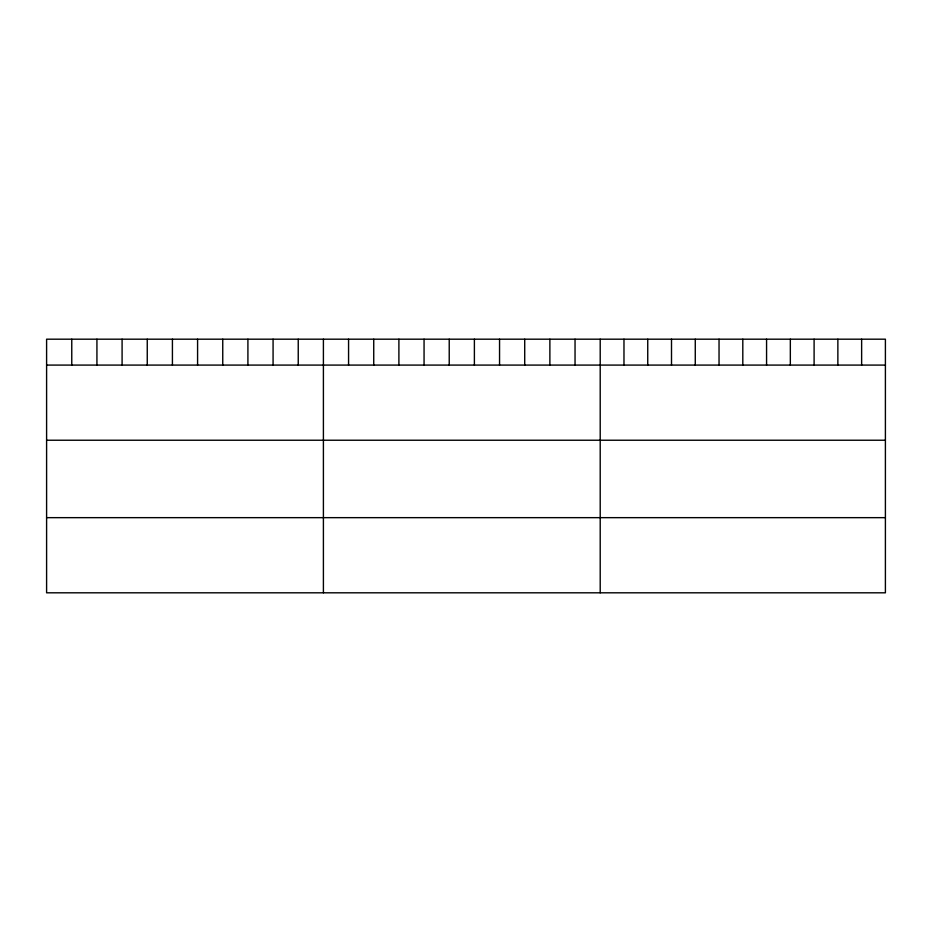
<?xml version="1.0" encoding="UTF-8"?>
<svg xmlns="http://www.w3.org/2000/svg" width="932" height="932" viewBox="0 0 932 932"><rect width="100%" height="100%" fill="white"/><g stroke="black" fill="none" stroke-linecap="round" stroke-linejoin="round"><path stroke-width="1.4" d="M885.4 365.088L885.4 592.81L46.6 592.81L46.6 339.19L885.4 339.19L885.4 365.088L46.6 365.088M46.6 440.23L885.4 440.23M46.6 517.656L885.4 517.656M861.634 339.19L861.634 365.088M837.868 339.19L837.868 365.088M814.102 339.19L814.102 365.088M790.336 339.19L790.336 365.088M766.57 339.19L766.57 365.088M742.804 339.19L742.804 365.088M719.038 339.19L719.038 365.088M695.272 339.19L695.272 365.088M671.506 339.19L671.506 365.088M647.74 339.19L647.74 365.088M623.974 339.19L623.974 365.088M600.208 339.19L600.208 592.81M575.044 339.19L575.044 365.088M549.88 339.19L549.88 365.088M524.716 339.19L524.716 365.088M499.552 339.19L499.552 365.088M474.388 339.19L474.388 365.088M449.224 339.19L449.224 365.088M424.06 339.19L424.06 365.088M398.896 339.19L398.896 365.088M373.732 339.19L373.732 365.088M348.568 339.19L348.568 365.088M323.404 339.19L323.404 592.81M298.24 339.19L298.24 365.088M273.076 339.19L273.076 365.088M247.912 339.19L247.912 365.088M222.748 339.19L222.748 365.088M197.584 339.19L197.584 365.088M172.42 339.19L172.42 365.088M147.256 339.19L147.256 365.088M122.092 339.19L122.092 365.088M96.928 339.19L96.928 365.088M71.764 339.19L71.764 365.088"/></g></svg>
